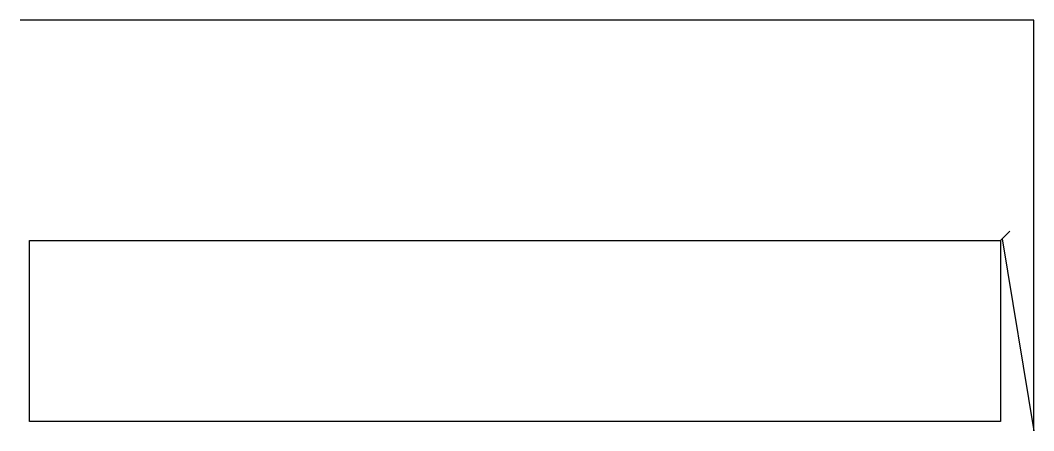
# Model space of a CAD drawing. Header units: metres. Extents: x 0 to 2193, y 0 to 888.
import ezdxf

# ---------------------------------------------------------------- set-up
doc = ezdxf.new("R2010")
doc.units = ezdxf.units.M

msp = doc.modelspace()

# ---------------------------------------------------------------- linework, layer by layer
at = {"layer": 'TOOL_0'}
for p, q in [((1, 887.766), (0, 887.766)), ((2193.329, 887.766), (1, 887.766)), ((2193.329, 1), (2193.329, 887.766)), ((2141.299, 431.3), (2121.5, 411.501)), ((20, 20.001), (20, 411.501)), ((20, 411.501), (2121.5, 411.501)), ((2121.5, 411.501), (2125.036, 415.037)), ((2121.5, 411.501), (2121.5, 20.001)), ((2125.036, 415.037), (2193.329, 0)), ((2121.5, 20.001), (20, 20.001)), ((2193.329, 0), (2193.329, 1)), ((2193.329, 1), (2193.329, 0)), ((2193.329, 0), (2193.329, 1)), ((2193.329, 0), (2193.329, 0))]:
    msp.add_line(p, q, dxfattribs=at)

doc.saveas('drawing.dxf')
